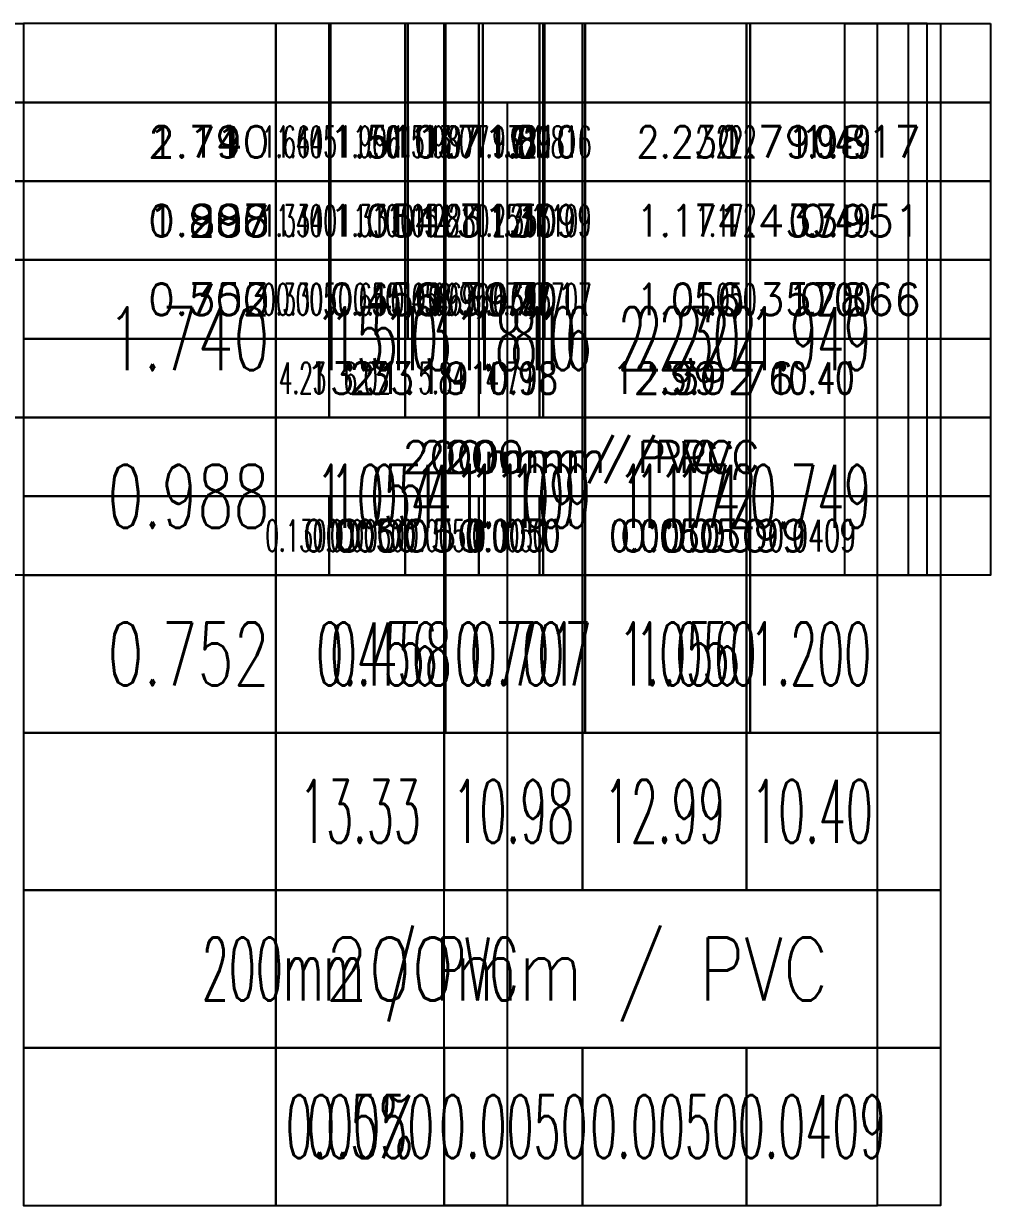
# Model space of a CAD drawing. Extents: x -160 to 364724, y -100 to 7353297.
# Drawn here: x -15 to 61.6, y -100 to -6.2 of the extents above; entities that cross this region are included whole.
import ezdxf
from ezdxf.enums import TextEntityAlignment as Align

# ---------------------------------------------------------------- set-up
doc = ezdxf.new("R2010")
doc.units = 0
doc.header["$LTSCALE"] = 5
doc.layers.add('PS_PERFIL_COTA_LIN', color=7, linetype='Continuous')
doc.layers.add('PS_PERFIL_COTA_TXT', color=5, linetype='Continuous')
doc.styles.add('ROMANS', font='ROMANS.shx', dxfattribs={"height": 2})

msp = doc.modelspace()

# ---------------------------------------------------------------- linework, layer by layer
at = {"layer": 'PS_PERFIL_COTA_LIN', "linetype": 'Continuous'}
for points in [[(-15, -6.25), (-15, -12.5), (-87.5, -12.5), (-87.5, -6.25)], [(-15, -6.25), (-15, -12.5), (-87.5, -12.5), (-87.5, -6.25)], [(-15, -6.25), (-15, -12.5), (-87.5, -12.5), (-87.5, -6.25)], [(-15, -6.25), (-15, -12.5), (-87.5, -12.5), (-87.5, -6.25)], [(-15, -6.25), (-15, -12.5), (-87.5, -12.5), (-87.5, -6.25)], [(-15, -6.25), (-15, -12.5), (-87.5, -12.5), (-87.5, -6.25)], [(-15, -6.25), (-15, -12.5), (-87.5, -12.5), (-87.5, -6.25)], [(-15, -6.25), (-15, -12.5), (5, -12.5), (5, -6.25)], [(-15, -6.25), (-15, -12.5), (5, -12.5), (5, -6.25)], [(-15, -6.25), (-15, -12.5), (5, -12.5), (5, -6.25)], [(-15, -6.25), (-15, -12.5), (5, -12.5), (5, -6.25)], [(-15, -6.25), (-15, -12.5), (5, -12.5), (5, -6.25)], [(-15, -6.25), (-15, -12.5), (5, -12.5), (5, -6.25)], [(-15, -6.25), (-15, -12.5), (5, -12.5), (5, -6.25)], [(5, -6.25), (5, -12.5), (18.334, -12.5), (18.334, -6.25)], [(5, -6.25), (5, -12.5), (9.231, -12.5), (9.231, -6.25)], [(5, -6.25), (5, -12.5), (18.334, -12.5), (18.334, -6.25)], [(5, -6.25), (5, -12.5), (18.334, -12.5), (18.334, -6.25)], [(5, -6.25), (5, -12.5), (18.334, -12.5), (18.334, -6.25)], [(5, -6.25), (5, -12.5), (18.334, -12.5), (18.334, -6.25)], [(5, -6.25), (5, -12.5), (26.193, -12.5), (26.193, -6.25)], [(9.231, -6.25), (9.231, -12.5), (9.331, -12.5), (9.331, -6.25)], [(9.331, -6.25), (9.331, -12.5), (15.256, -12.5), (15.256, -6.25)], [(15.256, -6.25), (15.256, -12.5), (15.456, -12.5), (15.456, -6.25)], [(15.456, -6.25), (15.456, -12.5), (21.1, -12.5), (21.1, -6.25)], [(18.334, -6.25), (18.334, -12.5), (18.434, -12.5), (18.434, -6.25)], [(18.334, -6.25), (18.334, -12.5), (18.434, -12.5), (18.434, -6.25)], [(18.334, -6.25), (18.334, -12.5), (18.434, -12.5), (18.434, -6.25)], [(18.334, -6.25), (18.334, -12.5), (18.434, -12.5), (18.434, -6.25)], [(18.334, -6.25), (18.334, -12.5), (18.434, -12.5), (18.434, -6.25)], [(18.434, -6.25), (18.434, -12.5), (29.315, -12.5), (29.315, -6.25)], [(18.434, -6.25), (18.434, -12.5), (29.315, -12.5), (29.315, -6.25)], [(18.434, -6.25), (18.434, -12.5), (29.315, -12.5), (29.315, -6.25)], [(18.434, -6.25), (18.434, -12.5), (29.315, -12.5), (29.315, -6.25)], [(18.434, -6.25), (18.434, -12.5), (29.315, -12.5), (29.315, -6.25)], [(21.1, -6.25), (21.1, -12.5), (21.4, -12.5), (21.4, -6.25)], [(21.4, -6.25), (21.4, -12.5), (25.888, -12.5), (25.888, -6.25)], [(25.888, -6.25), (25.888, -12.5), (26.288, -12.5), (26.288, -6.25)], [(26.193, -6.25), (26.193, -12.5), (26.293, -12.5), (26.293, -6.25)], [(26.288, -6.25), (26.288, -12.5), (56.645, -12.5), (56.645, -6.25)], [(26.293, -6.25), (26.293, -12.5), (50.118, -12.5), (50.118, -6.25)], [(29.315, -6.25), (29.315, -12.5), (29.515, -12.5), (29.515, -6.25)], [(29.315, -6.25), (29.315, -12.5), (29.515, -12.5), (29.515, -6.25)], [(29.315, -6.25), (29.315, -12.5), (29.515, -12.5), (29.515, -6.25)], [(29.315, -6.25), (29.315, -12.5), (29.515, -12.5), (29.515, -6.25)], [(29.315, -6.25), (29.315, -12.5), (29.515, -12.5), (29.515, -6.25)], [(29.515, -6.25), (29.515, -12.5), (42.308, -12.5), (42.308, -6.25)], [(29.515, -6.25), (29.515, -12.5), (42.308, -12.5), (42.308, -6.25)], [(29.515, -6.25), (29.515, -12.5), (42.308, -12.5), (42.308, -6.25)], [(29.515, -6.25), (29.515, -12.5), (42.308, -12.5), (42.308, -6.25)], [(29.515, -6.25), (29.515, -12.5), (42.308, -12.5), (42.308, -6.25)], [(42.308, -6.25), (42.308, -12.5), (42.608, -12.5), (42.608, -6.25)], [(42.308, -6.25), (42.308, -12.5), (42.608, -12.5), (42.608, -6.25)], [(42.308, -6.25), (42.308, -12.5), (42.608, -12.5), (42.608, -6.25)], [(42.308, -6.25), (42.308, -12.5), (42.608, -12.5), (42.608, -6.25)], [(42.308, -6.25), (42.308, -12.5), (42.608, -12.5), (42.608, -6.25)], [(42.608, -6.25), (42.608, -12.5), (52.704, -12.5), (52.704, -6.25)], [(42.608, -6.25), (42.608, -12.5), (52.704, -12.5), (52.704, -6.25)], [(42.608, -6.25), (42.608, -12.5), (52.704, -12.5), (52.704, -6.25)], [(42.608, -6.25), (42.608, -12.5), (52.704, -12.5), (52.704, -6.25)], [(42.608, -6.25), (42.608, -12.5), (52.704, -12.5), (52.704, -6.25)], [(55.118, -6.25), (55.118, -12.5), (50.118, -12.5), (50.118, -6.25)], [(57.704, -6.25), (57.704, -12.5), (52.704, -12.5), (52.704, -6.25)], [(57.704, -6.25), (57.704, -12.5), (52.704, -12.5), (52.704, -6.25)], [(57.704, -6.25), (57.704, -12.5), (52.704, -12.5), (52.704, -6.25)], [(57.704, -6.25), (57.704, -12.5), (52.704, -12.5), (52.704, -6.25)], [(57.704, -6.25), (57.704, -12.5), (52.704, -12.5), (52.704, -6.25)], [(61.645, -6.25), (61.645, -12.5), (56.645, -12.5), (56.645, -6.25)], [(-15, -12.5), (-15, -25), (-160, -25), (-160, -12.5)], [(-15, -12.5), (-15, -25), (-160, -25), (-160, -12.5)], [(-15, -12.5), (-15, -18.75), (-87.5, -18.75), (-87.5, -12.5)], [(-15, -12.5), (-15, -18.75), (-87.5, -18.75), (-87.5, -12.5)], [(-15, -12.5), (-15, -18.75), (-87.5, -18.75), (-87.5, -12.5)], [(-15, -12.5), (-15, -18.75), (-87.5, -18.75), (-87.5, -12.5)], [(-15, -12.5), (-15, -18.75), (-87.5, -18.75), (-87.5, -12.5)], [(-15, -12.5), (-15, -18.75), (-87.5, -18.75), (-87.5, -12.5)], [(-15, -12.5), (-15, -18.75), (-87.5, -18.75), (-87.5, -12.5)], [(-15, -12.5), (-15, -25), (5, -25), (5, -12.5)], [(-15, -12.5), (-15, -18.75), (5, -18.75), (5, -12.5)], [(-15, -12.5), (-15, -18.75), (5, -18.75), (5, -12.5)], [(-15, -12.5), (-15, -25), (5, -25), (5, -12.5)], [(-15, -12.5), (-15, -18.75), (5, -18.75), (5, -12.5)], [(-15, -12.5), (-15, -18.75), (5, -18.75), (5, -12.5)], [(-15, -12.5), (-15, -18.75), (5, -18.75), (5, -12.5)], [(-15, -12.5), (-15, -18.75), (5, -18.75), (5, -12.5)], [(-15, -12.5), (-15, -18.75), (5, -18.75), (5, -12.5)], [(5, -12.5), (5, -25), (18.334, -25), (18.334, -12.5)], [(5, -12.5), (5, -18.75), (18.334, -18.75), (18.334, -12.5)], [(5, -12.5), (5, -18.75), (9.231, -18.75), (9.231, -12.5)], [(5, -12.5), (5, -25), (18.334, -25), (18.334, -12.5)], [(5, -12.5), (5, -18.75), (18.334, -18.75), (18.334, -12.5)], [(5, -12.5), (5, -18.75), (18.334, -18.75), (18.334, -12.5)], [(5, -12.5), (5, -18.75), (18.334, -18.75), (18.334, -12.5)], [(5, -12.5), (5, -18.75), (18.334, -18.75), (18.334, -12.5)], [(5, -12.5), (5, -18.75), (26.193, -18.75), (26.193, -12.5)], [(9.231, -12.5), (9.231, -18.75), (9.331, -18.75), (9.331, -12.5)], [(9.331, -12.5), (9.331, -18.75), (15.256, -18.75), (15.256, -12.5)], [(15.256, -12.5), (15.256, -18.75), (15.456, -18.75), (15.456, -12.5)], [(15.456, -12.5), (15.456, -18.75), (21.1, -18.75), (21.1, -12.5)], [(23.334, -12.5), (23.334, -25), (18.334, -25), (18.334, -12.5)], [(18.334, -12.5), (18.334, -18.75), (18.434, -18.75), (18.434, -12.5)], [(18.334, -12.5), (18.334, -25), (18.434, -25), (18.434, -12.5)], [(18.334, -12.5), (18.334, -18.75), (18.434, -18.75), (18.434, -12.5)], [(18.334, -12.5), (18.334, -18.75), (18.434, -18.75), (18.434, -12.5)], [(18.334, -12.5), (18.334, -18.75), (18.434, -18.75), (18.434, -12.5)], [(18.334, -12.5), (18.334, -18.75), (18.434, -18.75), (18.434, -12.5)], [(18.434, -12.5), (18.434, -18.75), (29.315, -18.75), (29.315, -12.5)], [(18.434, -12.5), (18.434, -25), (29.315, -25), (29.315, -12.5)], [(18.434, -12.5), (18.434, -18.75), (29.315, -18.75), (29.315, -12.5)], [(18.434, -12.5), (18.434, -18.75), (29.315, -18.75), (29.315, -12.5)], [(18.434, -12.5), (18.434, -18.75), (29.315, -18.75), (29.315, -12.5)], [(18.434, -12.5), (18.434, -18.75), (29.315, -18.75), (29.315, -12.5)], [(21.1, -12.5), (21.1, -18.75), (21.4, -18.75), (21.4, -12.5)], [(21.4, -12.5), (21.4, -18.75), (25.888, -18.75), (25.888, -12.5)], [(25.888, -12.5), (25.888, -18.75), (26.288, -18.75), (26.288, -12.5)], [(26.193, -12.5), (26.193, -18.75), (26.293, -18.75), (26.293, -12.5)], [(26.288, -12.5), (26.288, -18.75), (56.645, -18.75), (56.645, -12.5)], [(26.293, -12.5), (26.293, -18.75), (50.118, -18.75), (50.118, -12.5)], [(29.315, -12.5), (29.315, -18.75), (29.515, -18.75), (29.515, -12.5)], [(29.315, -12.5), (29.315, -25), (29.515, -25), (29.515, -12.5)], [(29.315, -12.5), (29.315, -18.75), (29.515, -18.75), (29.515, -12.5)], [(29.315, -12.5), (29.315, -18.75), (29.515, -18.75), (29.515, -12.5)], [(29.315, -12.5), (29.315, -18.75), (29.515, -18.75), (29.515, -12.5)], [(29.315, -12.5), (29.315, -18.75), (29.515, -18.75), (29.515, -12.5)], [(29.515, -12.5), (29.515, -18.75), (42.308, -18.75), (42.308, -12.5)], [(29.515, -12.5), (29.515, -25), (42.308, -25), (42.308, -12.5)], [(29.515, -12.5), (29.515, -18.75), (42.308, -18.75), (42.308, -12.5)], [(29.515, -12.5), (29.515, -18.75), (42.308, -18.75), (42.308, -12.5)], [(29.515, -12.5), (29.515, -18.75), (42.308, -18.75), (42.308, -12.5)], [(29.515, -12.5), (29.515, -18.75), (42.308, -18.75), (42.308, -12.5)], [(42.308, -12.5), (42.308, -18.75), (42.608, -18.75), (42.608, -12.5)], [(42.308, -12.5), (42.308, -25), (42.608, -25), (42.608, -12.5)], [(42.308, -12.5), (42.308, -18.75), (42.608, -18.75), (42.608, -12.5)], [(42.308, -12.5), (42.308, -18.75), (42.608, -18.75), (42.608, -12.5)], [(42.308, -12.5), (42.308, -18.75), (42.608, -18.75), (42.608, -12.5)], [(42.308, -12.5), (42.308, -18.75), (42.608, -18.75), (42.608, -12.5)], [(42.608, -12.5), (42.608, -18.75), (52.704, -18.75), (52.704, -12.5)], [(42.608, -12.5), (42.608, -25), (52.704, -25), (52.704, -12.5)], [(42.608, -12.5), (42.608, -18.75), (52.704, -18.75), (52.704, -12.5)], [(42.608, -12.5), (42.608, -18.75), (52.704, -18.75), (52.704, -12.5)], [(42.608, -12.5), (42.608, -18.75), (52.704, -18.75), (52.704, -12.5)], [(42.608, -12.5), (42.608, -18.75), (52.704, -18.75), (52.704, -12.5)], [(55.118, -12.5), (55.118, -18.75), (50.118, -18.75), (50.118, -12.5)], [(57.704, -12.5), (57.704, -18.75), (52.704, -18.75), (52.704, -12.5)], [(57.704, -12.5), (57.704, -25), (52.704, -25), (52.704, -12.5)], [(57.704, -12.5), (57.704, -18.75), (52.704, -18.75), (52.704, -12.5)], [(57.704, -12.5), (57.704, -18.75), (52.704, -18.75), (52.704, -12.5)], [(57.704, -12.5), (57.704, -18.75), (52.704, -18.75), (52.704, -12.5)], [(57.704, -12.5), (57.704, -18.75), (52.704, -18.75), (52.704, -12.5)], [(61.645, -12.5), (61.645, -18.75), (56.645, -18.75), (56.645, -12.5)], [(-15, -18.75), (-15, -25), (-87.5, -25), (-87.5, -18.75)], [(-15, -18.75), (-15, -25), (-87.5, -25), (-87.5, -18.75)], [(-15, -18.75), (-15, -25), (-87.5, -25), (-87.5, -18.75)], [(-15, -18.75), (-15, -25), (-87.5, -25), (-87.5, -18.75)], [(-15, -18.75), (-15, -25), (-87.5, -25), (-87.5, -18.75)], [(-15, -18.75), (-15, -25), (-87.5, -25), (-87.5, -18.75)], [(-15, -18.75), (-15, -25), (-87.5, -25), (-87.5, -18.75)], [(-15, -18.75), (-15, -25), (5, -25), (5, -18.75)], [(-15, -18.75), (-15, -25), (5, -25), (5, -18.75)], [(-15, -18.75), (-15, -25), (5, -25), (5, -18.75)], [(-15, -18.75), (-15, -25), (5, -25), (5, -18.75)], [(-15, -18.75), (-15, -25), (5, -25), (5, -18.75)], [(-15, -18.75), (-15, -25), (5, -25), (5, -18.75)], [(-15, -18.75), (-15, -25), (5, -25), (5, -18.75)], [(5, -18.75), (5, -25), (18.334, -25), (18.334, -18.75)], [(5, -18.75), (5, -25), (9.231, -25), (9.231, -18.75)], [(5, -18.75), (5, -25), (18.334, -25), (18.334, -18.75)], [(5, -18.75), (5, -25), (18.334, -25), (18.334, -18.75)], [(5, -18.75), (5, -25), (18.334, -25), (18.334, -18.75)], [(5, -18.75), (5, -25), (18.334, -25), (18.334, -18.75)], [(5, -18.75), (5, -25), (26.193, -25), (26.193, -18.75)], [(9.231, -18.75), (9.231, -25), (9.331, -25), (9.331, -18.75)], [(9.331, -18.75), (9.331, -25), (15.256, -25), (15.256, -18.75)], [(15.256, -18.75), (15.256, -25), (15.456, -25), (15.456, -18.75)], [(15.456, -18.75), (15.456, -25), (21.1, -25), (21.1, -18.75)], [(18.334, -18.75), (18.334, -25), (18.434, -25), (18.434, -18.75)], [(18.334, -18.75), (18.334, -25), (18.434, -25), (18.434, -18.75)], [(18.334, -18.75), (18.334, -25), (18.434, -25), (18.434, -18.75)], [(18.334, -18.75), (18.334, -25), (18.434, -25), (18.434, -18.75)], [(18.334, -18.75), (18.334, -25), (18.434, -25), (18.434, -18.75)], [(18.434, -18.75), (18.434, -25), (29.315, -25), (29.315, -18.75)], [(18.434, -18.75), (18.434, -25), (29.315, -25), (29.315, -18.75)], [(18.434, -18.75), (18.434, -25), (29.315, -25), (29.315, -18.75)], [(18.434, -18.75), (18.434, -25), (29.315, -25), (29.315, -18.75)], [(18.434, -18.75), (18.434, -25), (29.315, -25), (29.315, -18.75)], [(21.1, -18.75), (21.1, -25), (21.4, -25), (21.4, -18.75)], [(21.4, -18.75), (21.4, -25), (25.888, -25), (25.888, -18.75)], [(25.888, -18.75), (25.888, -25), (26.288, -25), (26.288, -18.75)], [(26.193, -18.75), (26.193, -25), (26.293, -25), (26.293, -18.75)], [(26.288, -18.75), (26.288, -25), (56.645, -25), (56.645, -18.75)], [(26.293, -18.75), (26.293, -25), (50.118, -25), (50.118, -18.75)], [(29.315, -18.75), (29.315, -25), (29.515, -25), (29.515, -18.75)], [(29.315, -18.75), (29.315, -25), (29.515, -25), (29.515, -18.75)], [(29.315, -18.75), (29.315, -25), (29.515, -25), (29.515, -18.75)], [(29.315, -18.75), (29.315, -25), (29.515, -25), (29.515, -18.75)], [(29.315, -18.75), (29.315, -25), (29.515, -25), (29.515, -18.75)], [(29.515, -18.75), (29.515, -25), (42.308, -25), (42.308, -18.75)], [(29.515, -18.75), (29.515, -25), (42.308, -25), (42.308, -18.75)], [(29.515, -18.75), (29.515, -25), (42.308, -25), (42.308, -18.75)], [(29.515, -18.75), (29.515, -25), (42.308, -25), (42.308, -18.75)], [(29.515, -18.75), (29.515, -25), (42.308, -25), (42.308, -18.75)], [(42.308, -18.75), (42.308, -25), (42.608, -25), (42.608, -18.75)], [(42.308, -18.75), (42.308, -25), (42.608, -25), (42.608, -18.75)], [(42.308, -18.75), (42.308, -25), (42.608, -25), (42.608, -18.75)], [(42.308, -18.75), (42.308, -25), (42.608, -25), (42.608, -18.75)], [(42.308, -18.75), (42.308, -25), (42.608, -25), (42.608, -18.75)], [(42.608, -18.75), (42.608, -25), (52.704, -25), (52.704, -18.75)], [(42.608, -18.75), (42.608, -25), (52.704, -25), (52.704, -18.75)], [(42.608, -18.75), (42.608, -25), (52.704, -25), (52.704, -18.75)], [(42.608, -18.75), (42.608, -25), (52.704, -25), (52.704, -18.75)], [(42.608, -18.75), (42.608, -25), (52.704, -25), (52.704, -18.75)], [(55.118, -18.75), (55.118, -25), (50.118, -25), (50.118, -18.75)], [(57.704, -18.75), (57.704, -25), (52.704, -25), (52.704, -18.75)], [(57.704, -18.75), (57.704, -25), (52.704, -25), (52.704, -18.75)], [(57.704, -18.75), (57.704, -25), (52.704, -25), (52.704, -18.75)], [(57.704, -18.75), (57.704, -25), (52.704, -25), (52.704, -18.75)], [(57.704, -18.75), (57.704, -25), (52.704, -25), (52.704, -18.75)], [(61.645, -18.75), (61.645, -25), (56.645, -25), (56.645, -18.75)], [(-15, -25), (-15, -37.5), (-160, -37.5), (-160, -25)], [(-15, -25), (-15, -37.5), (-160, -37.5), (-160, -25)], [(-15, -25), (-15, -37.5), (5, -37.5), (5, -25)], [(-15, -25), (-15, -31.25), (5, -31.25), (5, -25)], [(-15, -25), (-15, -31.25), (5, -31.25), (5, -25)], [(-15, -25), (-15, -37.5), (5, -37.5), (5, -25)], [(-15, -25), (-15, -31.25), (5, -31.25), (5, -25)], [(-15, -25), (-15, -31.25), (5, -31.25), (5, -25)], [(-15, -25), (-15, -31.25), (5, -31.25), (5, -25)], [(-15, -25), (-15, -31.25), (5, -31.25), (5, -25)], [(-15, -25), (-15, -31.25), (5, -31.25), (5, -25)], [(5, -25), (5, -37.5), (18.334, -37.5), (18.334, -25)], [(5, -25), (5, -31.25), (18.334, -31.25), (18.334, -25)], [(5, -25), (5, -31.25), (9.231, -31.25), (9.231, -25)], [(5, -25), (5, -37.5), (18.334, -37.5), (18.334, -25)], [(5, -25), (5, -31.25), (18.334, -31.25), (18.334, -25)], [(5, -25), (5, -31.25), (18.334, -31.25), (18.334, -25)], [(5, -25), (5, -31.25), (18.334, -31.25), (18.334, -25)], [(5, -25), (5, -31.25), (18.334, -31.25), (18.334, -25)], [(5, -25), (5, -31.25), (26.193, -31.25), (26.193, -25)], [(9.231, -25), (9.231, -31.25), (9.331, -31.25), (9.331, -25)], [(9.331, -25), (9.331, -31.25), (15.256, -31.25), (15.256, -25)], [(15.256, -25), (15.256, -31.25), (15.456, -31.25), (15.456, -25)], [(15.456, -25), (15.456, -31.25), (21.1, -31.25), (21.1, -25)], [(23.334, -25), (23.334, -37.5), (18.334, -37.5), (18.334, -25)], [(18.334, -25), (18.334, -31.25), (18.434, -31.25), (18.434, -25)], [(18.334, -25), (18.334, -37.5), (18.434, -37.5), (18.434, -25)], [(18.334, -25), (18.334, -31.25), (18.434, -31.25), (18.434, -25)], [(18.334, -25), (18.334, -31.25), (18.434, -31.25), (18.434, -25)], [(18.334, -25), (18.334, -31.25), (18.434, -31.25), (18.434, -25)], [(18.334, -25), (18.334, -31.25), (18.434, -31.25), (18.434, -25)], [(18.434, -25), (18.434, -31.25), (29.315, -31.25), (29.315, -25)], [(18.434, -25), (18.434, -37.5), (29.315, -37.5), (29.315, -25)], [(18.434, -25), (18.434, -31.25), (29.315, -31.25), (29.315, -25)], [(18.434, -25), (18.434, -31.25), (29.315, -31.25), (29.315, -25)], [(18.434, -25), (18.434, -31.25), (29.315, -31.25), (29.315, -25)], [(18.434, -25), (18.434, -31.25), (29.315, -31.25), (29.315, -25)], [(21.1, -25), (21.1, -31.25), (21.4, -31.25), (21.4, -25)], [(21.4, -25), (21.4, -31.25), (25.888, -31.25), (25.888, -25)], [(25.888, -25), (25.888, -31.25), (26.288, -31.25), (26.288, -25)], [(26.193, -25), (26.193, -31.25), (26.293, -31.25), (26.293, -25)], [(26.288, -25), (26.288, -31.25), (56.645, -31.25), (56.645, -25)], [(26.293, -25), (26.293, -31.25), (50.118, -31.25), (50.118, -25)], [(29.315, -25), (29.315, -31.25), (29.515, -31.25), (29.515, -25)], [(29.315, -25), (29.315, -37.5), (29.515, -37.5), (29.515, -25)], [(29.315, -25), (29.315, -31.25), (29.515, -31.25), (29.515, -25)], [(29.315, -25), (29.315, -31.25), (29.515, -31.25), (29.515, -25)], [(29.315, -25), (29.315, -31.25), (29.515, -31.25), (29.515, -25)], [(29.315, -25), (29.315, -31.25), (29.515, -31.25), (29.515, -25)], [(29.515, -25), (29.515, -31.25), (42.308, -31.25), (42.308, -25)], [(29.515, -25), (29.515, -37.5), (42.308, -37.5), (42.308, -25)], [(29.515, -25), (29.515, -31.25), (42.308, -31.25), (42.308, -25)], [(29.515, -25), (29.515, -31.25), (42.308, -31.25), (42.308, -25)], [(29.515, -25), (29.515, -31.25), (42.308, -31.25), (42.308, -25)], [(29.515, -25), (29.515, -31.25), (42.308, -31.25), (42.308, -25)], [(42.308, -25), (42.308, -31.25), (42.608, -31.25), (42.608, -25)], [(42.308, -25), (42.308, -37.5), (42.608, -37.5), (42.608, -25)], [(42.308, -25), (42.308, -31.25), (42.608, -31.25), (42.608, -25)], [(42.308, -25), (42.308, -31.25), (42.608, -31.25), (42.608, -25)], [(42.308, -25), (42.308, -31.25), (42.608, -31.25), (42.608, -25)], [(42.308, -25), (42.308, -31.25), (42.608, -31.25), (42.608, -25)], [(42.608, -25), (42.608, -31.25), (52.704, -31.25), (52.704, -25)], [(42.608, -25), (42.608, -37.5), (52.704, -37.5), (52.704, -25)], [(42.608, -25), (42.608, -31.25), (52.704, -31.25), (52.704, -25)], [(42.608, -25), (42.608, -31.25), (52.704, -31.25), (52.704, -25)], [(42.608, -25), (42.608, -31.25), (52.704, -31.25), (52.704, -25)], [(42.608, -25), (42.608, -31.25), (52.704, -31.25), (52.704, -25)], [(55.118, -25), (55.118, -31.25), (50.118, -31.25), (50.118, -25)], [(57.704, -25), (57.704, -31.25), (52.704, -31.25), (52.704, -25)], [(57.704, -25), (57.704, -37.5), (52.704, -37.5), (52.704, -25)], [(57.704, -25), (57.704, -31.25), (52.704, -31.25), (52.704, -25)], [(57.704, -25), (57.704, -31.25), (52.704, -31.25), (52.704, -25)], [(57.704, -25), (57.704, -31.25), (52.704, -31.25), (52.704, -25)], [(57.704, -25), (57.704, -31.25), (52.704, -31.25), (52.704, -25)], [(61.645, -25), (61.645, -31.25), (56.645, -31.25), (56.645, -25)], [(-15, -31.25), (-15, -37.5), (5, -37.5), (5, -31.25)], [(-15, -31.25), (-15, -37.5), (5, -37.5), (5, -31.25)], [(-15, -31.25), (-15, -37.5), (5, -37.5), (5, -31.25)], [(-15, -31.25), (-15, -37.5), (5, -37.5), (5, -31.25)], [(-15, -31.25), (-15, -37.5), (5, -37.5), (5, -31.25)], [(-15, -31.25), (-15, -37.5), (5, -37.5), (5, -31.25)], [(-15, -31.25), (-15, -37.5), (5, -37.5), (5, -31.25)], [(5, -31.25), (5, -37.5), (18.334, -37.5), (18.334, -31.25)], [(5, -31.25), (5, -37.5), (9.231, -37.5), (9.231, -31.25)], [(5, -31.25), (5, -37.5), (18.334, -37.5), (18.334, -31.25)], [(5, -31.25), (5, -37.5), (18.334, -37.5), (18.334, -31.25)], [(5, -31.25), (5, -37.5), (18.334, -37.5), (18.334, -31.25)], [(5, -31.25), (5, -37.5), (18.334, -37.5), (18.334, -31.25)], [(5, -31.25), (5, -37.5), (26.193, -37.5), (26.193, -31.25)], [(9.231, -31.25), (9.231, -37.5), (15.256, -37.5), (15.256, -31.25)], [(15.256, -31.25), (15.256, -37.5), (21.1, -37.5), (21.1, -31.25)], [(18.334, -31.25), (18.334, -37.5), (29.315, -37.5), (29.315, -31.25)], [(18.334, -31.25), (18.334, -37.5), (29.315, -37.5), (29.315, -31.25)], [(18.334, -31.25), (18.334, -37.5), (29.315, -37.5), (29.315, -31.25)], [(18.334, -31.25), (18.334, -37.5), (29.315, -37.5), (29.315, -31.25)], [(18.334, -31.25), (18.334, -37.5), (29.315, -37.5), (29.315, -31.25)], [(21.1, -31.25), (21.1, -37.5), (25.888, -37.5), (25.888, -31.25)], [(25.888, -31.25), (25.888, -37.5), (56.645, -37.5), (56.645, -31.25)], [(26.193, -31.25), (26.193, -37.5), (50.118, -37.5), (50.118, -31.25)], [(29.315, -31.25), (29.315, -37.5), (42.308, -37.5), (42.308, -31.25)], [(29.315, -31.25), (29.315, -37.5), (42.308, -37.5), (42.308, -31.25)], [(29.315, -31.25), (29.315, -37.5), (42.308, -37.5), (42.308, -31.25)], [(29.315, -31.25), (29.315, -37.5), (42.308, -37.5), (42.308, -31.25)], [(29.315, -31.25), (29.315, -37.5), (42.308, -37.5), (42.308, -31.25)], [(42.308, -31.25), (42.308, -37.5), (52.704, -37.5), (52.704, -31.25)], [(42.308, -31.25), (42.308, -37.5), (52.704, -37.5), (52.704, -31.25)], [(42.308, -31.25), (42.308, -37.5), (52.704, -37.5), (52.704, -31.25)], [(42.308, -31.25), (42.308, -37.5), (52.704, -37.5), (52.704, -31.25)], [(42.308, -31.25), (42.308, -37.5), (52.704, -37.5), (52.704, -31.25)], [(55.118, -31.25), (55.118, -37.5), (50.118, -37.5), (50.118, -31.25)], [(57.704, -31.25), (57.704, -37.5), (52.704, -37.5), (52.704, -31.25)], [(57.704, -31.25), (57.704, -37.5), (52.704, -37.5), (52.704, -31.25)], [(57.704, -31.25), (57.704, -37.5), (52.704, -37.5), (52.704, -31.25)], [(57.704, -31.25), (57.704, -37.5), (52.704, -37.5), (52.704, -31.25)], [(57.704, -31.25), (57.704, -37.5), (52.704, -37.5), (52.704, -31.25)], [(61.645, -31.25), (61.645, -37.5), (56.645, -37.5), (56.645, -31.25)], [(-15, -37.5), (-15, -50), (-160, -50), (-160, -37.5)], [(-15, -37.5), (-15, -50), (-160, -50), (-160, -37.5)], [(-15, -37.5), (-15, -50), (5, -50), (5, -37.5)], [(-15, -37.5), (-15, -43.75), (5, -43.75), (5, -37.5)], [(-15, -37.5), (-15, -43.75), (5, -43.75), (5, -37.5)], [(-15, -37.5), (-15, -50), (5, -50), (5, -37.5)], [(-15, -37.5), (-15, -43.75), (5, -43.75), (5, -37.5)], [(-15, -37.5), (-15, -43.75), (5, -43.75), (5, -37.5)], [(-15, -37.5), (-15, -43.75), (5, -43.75), (5, -37.5)], [(-15, -37.5), (-15, -43.75), (5, -43.75), (5, -37.5)], [(-15, -37.5), (-15, -43.75), (5, -43.75), (5, -37.5)], [(5, -37.5), (5, -50), (18.334, -50), (18.334, -37.5)], [(5, -37.5), (5, -43.75), (52.704, -43.75), (52.704, -37.5)], [(5, -37.5), (5, -43.75), (56.645, -43.75), (56.645, -37.5)], [(5, -37.5), (5, -50), (18.334, -50), (18.334, -37.5)], [(5, -37.5), (5, -43.75), (52.704, -43.75), (52.704, -37.5)], [(5, -37.5), (5, -43.75), (52.704, -43.75), (52.704, -37.5)], [(5, -37.5), (5, -43.75), (52.704, -43.75), (52.704, -37.5)], [(5, -37.5), (5, -43.75), (52.704, -43.75), (52.704, -37.5)], [(5, -37.5), (5, -43.75), (50.118, -43.75), (50.118, -37.5)], [(23.334, -37.5), (23.334, -50), (18.334, -50), (18.334, -37.5)], [(18.334, -37.5), (18.334, -50), (18.434, -50), (18.434, -37.5)], [(18.434, -37.5), (18.434, -50), (29.315, -50), (29.315, -37.5)], [(29.315, -37.5), (29.315, -50), (29.515, -50), (29.515, -37.5)], [(29.515, -37.5), (29.515, -50), (42.308, -50), (42.308, -37.5)], [(42.308, -37.5), (42.308, -50), (42.608, -50), (42.608, -37.5)], [(42.608, -37.5), (42.608, -50), (52.704, -50), (52.704, -37.5)], [(55.118, -37.5), (55.118, -43.75), (50.118, -43.75), (50.118, -37.5)], [(57.704, -37.5), (57.704, -43.75), (52.704, -43.75), (52.704, -37.5)], [(57.704, -37.5), (57.704, -50), (52.704, -50), (52.704, -37.5)], [(57.704, -37.5), (57.704, -43.75), (52.704, -43.75), (52.704, -37.5)], [(57.704, -37.5), (57.704, -43.75), (52.704, -43.75), (52.704, -37.5)], [(57.704, -37.5), (57.704, -43.75), (52.704, -43.75), (52.704, -37.5)], [(57.704, -37.5), (57.704, -43.75), (52.704, -43.75), (52.704, -37.5)], [(61.645, -37.5), (61.645, -43.75), (56.645, -43.75), (56.645, -37.5)], [(-15, -43.75), (-15, -50), (5, -50), (5, -43.75)], [(-15, -43.75), (-15, -50), (5, -50), (5, -43.75)], [(-15, -43.75), (-15, -50), (5, -50), (5, -43.75)], [(-15, -43.75), (-15, -50), (5, -50), (5, -43.75)], [(-15, -43.75), (-15, -50), (5, -50), (5, -43.75)], [(-15, -43.75), (-15, -50), (5, -50), (5, -43.75)], [(-15, -43.75), (-15, -50), (5, -50), (5, -43.75)], [(5, -43.75), (5, -50), (18.334, -50), (18.334, -43.75)], [(5, -43.75), (5, -50), (9.231, -50), (9.231, -43.75)], [(5, -43.75), (5, -50), (18.334, -50), (18.334, -43.75)], [(5, -43.75), (5, -50), (18.334, -50), (18.334, -43.75)], [(5, -43.75), (5, -50), (18.334, -50), (18.334, -43.75)], [(5, -43.75), (5, -50), (18.334, -50), (18.334, -43.75)], [(5, -43.75), (5, -50), (26.193, -50), (26.193, -43.75)], [(9.231, -43.75), (9.231, -50), (15.256, -50), (15.256, -43.75)], [(15.256, -43.75), (15.256, -50), (21.1, -50), (21.1, -43.75)], [(18.334, -43.75), (18.334, -50), (29.315, -50), (29.315, -43.75)], [(18.334, -43.75), (18.334, -50), (29.315, -50), (29.315, -43.75)], [(18.334, -43.75), (18.334, -50), (29.315, -50), (29.315, -43.75)], [(18.334, -43.75), (18.334, -50), (29.315, -50), (29.315, -43.75)], [(18.334, -43.75), (18.334, -50), (29.315, -50), (29.315, -43.75)], [(21.1, -43.75), (21.1, -50), (25.888, -50), (25.888, -43.75)], [(25.888, -43.75), (25.888, -50), (56.645, -50), (56.645, -43.75)], [(26.193, -43.75), (26.193, -50), (50.118, -50), (50.118, -43.75)], [(29.315, -43.75), (29.315, -50), (42.308, -50), (42.308, -43.75)], [(29.315, -43.75), (29.315, -50), (42.308, -50), (42.308, -43.75)], [(29.315, -43.75), (29.315, -50), (42.308, -50), (42.308, -43.75)], [(29.315, -43.75), (29.315, -50), (42.308, -50), (42.308, -43.75)], [(29.315, -43.75), (29.315, -50), (42.308, -50), (42.308, -43.75)], [(42.308, -43.75), (42.308, -50), (52.704, -50), (52.704, -43.75)], [(42.308, -43.75), (42.308, -50), (52.704, -50), (52.704, -43.75)], [(42.308, -43.75), (42.308, -50), (52.704, -50), (52.704, -43.75)], [(42.308, -43.75), (42.308, -50), (52.704, -50), (52.704, -43.75)], [(42.308, -43.75), (42.308, -50), (52.704, -50), (52.704, -43.75)], [(55.118, -43.75), (55.118, -50), (50.118, -50), (50.118, -43.75)], [(57.704, -43.75), (57.704, -50), (52.704, -50), (52.704, -43.75)], [(57.704, -43.75), (57.704, -50), (52.704, -50), (52.704, -43.75)], [(57.704, -43.75), (57.704, -50), (52.704, -50), (52.704, -43.75)], [(57.704, -43.75), (57.704, -50), (52.704, -50), (52.704, -43.75)], [(57.704, -43.75), (57.704, -50), (52.704, -50), (52.704, -43.75)], [(61.645, -43.75), (61.645, -50), (56.645, -50), (56.645, -43.75)], [(-15, -50), (-15, -62.5), (5, -62.5), (5, -50)], [(-15, -50), (-15, -62.5), (5, -62.5), (5, -50)], [(5, -50), (5, -62.5), (18.334, -62.5), (18.334, -50)], [(5, -50), (5, -62.5), (18.334, -62.5), (18.334, -50)], [(23.334, -50), (23.334, -62.5), (18.334, -62.5), (18.334, -50)], [(18.334, -50), (18.334, -62.5), (18.434, -62.5), (18.434, -50)], [(18.434, -50), (18.434, -62.5), (29.315, -62.5), (29.315, -50)], [(29.315, -50), (29.315, -62.5), (29.515, -62.5), (29.515, -50)], [(29.515, -50), (29.515, -62.5), (42.308, -62.5), (42.308, -50)], [(42.308, -50), (42.308, -62.5), (42.608, -62.5), (42.608, -50)], [(42.608, -50), (42.608, -62.5), (52.704, -62.5), (52.704, -50)], [(57.704, -50), (57.704, -62.5), (52.704, -62.5), (52.704, -50)], [(-15, -62.5), (-15, -75), (5, -75), (5, -62.5)], [(-15, -62.5), (-15, -75), (5, -75), (5, -62.5)], [(5, -62.5), (5, -75), (18.334, -75), (18.334, -62.5)], [(5, -62.5), (5, -75), (18.334, -75), (18.334, -62.5)], [(23.334, -62.5), (23.334, -75), (18.334, -75), (18.334, -62.5)], [(18.334, -62.5), (18.334, -75), (29.315, -75), (29.315, -62.5)], [(29.315, -62.5), (29.315, -75), (42.308, -75), (42.308, -62.5)], [(42.308, -62.5), (42.308, -75), (52.704, -75), (52.704, -62.5)], [(57.704, -62.5), (57.704, -75), (52.704, -75), (52.704, -62.5)], [(-15, -75), (-15, -87.5), (5, -87.5), (5, -75)], [(-15, -75), (-15, -87.5), (5, -87.5), (5, -75)], [(5, -75), (5, -87.5), (18.334, -87.5), (18.334, -75)], [(5, -75), (5, -87.5), (52.704, -87.5), (52.704, -75)], [(23.334, -75), (23.334, -87.5), (18.334, -87.5), (18.334, -75)], [(57.704, -75), (57.704, -87.5), (52.704, -87.5), (52.704, -75)], [(-15, -87.5), (-15, -100), (5, -100), (5, -87.5)], [(-15, -87.5), (-15, -100), (5, -100), (5, -87.5)], [(5, -87.5), (5, -100), (18.334, -100), (18.334, -87.5)], [(5, -87.5), (5, -100), (18.334, -100), (18.334, -87.5)], [(23.334, -87.5), (23.334, -100), (18.334, -100), (18.334, -87.5)], [(18.334, -87.5), (18.334, -100), (29.315, -100), (29.315, -87.5)], [(29.315, -87.5), (29.315, -100), (42.308, -100), (42.308, -87.5)], [(42.308, -87.5), (42.308, -100), (52.704, -100), (52.704, -87.5)], [(57.704, -87.5), (57.704, -100), (52.704, -100), (52.704, -87.5)]]:
    msp.add_lwpolyline(points, close=True, dxfattribs=at)
for points in [[(5, -31.25), (18.334, -31.25)], [(5, -31.25), (9.231, -31.25)], [(5, -31.25), (18.334, -31.25)], [(5, -31.25), (18.334, -31.25)], [(5, -31.25), (18.334, -31.25)], [(5, -31.25), (18.334, -31.25)], [(5, -31.25), (26.193, -31.25)], [(9.331, -31.25), (15.256, -31.25)], [(15.456, -31.25), (21.1, -31.25)], [(18.434, -31.25), (29.315, -31.25)], [(18.434, -31.25), (29.315, -31.25)], [(18.434, -31.25), (29.315, -31.25)], [(18.434, -31.25), (29.315, -31.25)], [(18.434, -31.25), (29.315, -31.25)], [(21.4, -31.25), (25.888, -31.25)], [(26.288, -31.25), (56.645, -31.25)], [(26.293, -31.25), (50.118, -31.25)], [(29.515, -31.25), (42.308, -31.25)], [(29.515, -31.25), (42.308, -31.25)], [(29.515, -31.25), (42.308, -31.25)], [(29.515, -31.25), (42.308, -31.25)], [(29.515, -31.25), (42.308, -31.25)], [(42.608, -31.25), (52.704, -31.25)], [(42.608, -31.25), (52.704, -31.25)], [(42.608, -31.25), (52.704, -31.25)], [(42.608, -31.25), (52.704, -31.25)], [(42.608, -31.25), (52.704, -31.25)], [(-15, -37.5), (5, -37.5)], [(-15, -37.5), (5, -37.5)], [(-15, -37.5), (5, -37.5)], [(-15, -37.5), (5, -37.5)], [(-15, -37.5), (5, -37.5)], [(-15, -37.5), (5, -37.5)], [(-15, -37.5), (5, -37.5)], [(5, -37.5), (18.334, -37.5)], [(5, -37.5), (18.334, -37.5)], [(5, -37.5), (9.231, -37.5)], [(5, -37.5), (9.231, -37.5)], [(5, -37.5), (18.334, -37.5)], [(5, -37.5), (18.334, -37.5)], [(5, -37.5), (18.334, -37.5)], [(5, -37.5), (18.334, -37.5)], [(5, -37.5), (18.334, -37.5)], [(5, -37.5), (18.334, -37.5)], [(5, -37.5), (18.334, -37.5)], [(5, -37.5), (18.334, -37.5)], [(5, -37.5), (26.193, -37.5)], [(5, -37.5), (26.193, -37.5)], [(9.231, -37.5), (9.331, -37.5)], [(9.331, -37.5), (15.256, -37.5)], [(9.331, -37.5), (15.256, -37.5)], [(15.256, -37.5), (15.456, -37.5)], [(15.456, -37.5), (21.1, -37.5)], [(15.456, -37.5), (21.1, -37.5)], [(18.334, -37.5), (18.434, -37.5)], [(18.334, -37.5), (18.434, -37.5)], [(18.334, -37.5), (18.434, -37.5)], [(18.334, -37.5), (18.434, -37.5)], [(18.334, -37.5), (18.434, -37.5)], [(18.434, -37.5), (29.315, -37.5)], [(18.434, -37.5), (29.315, -37.5)], [(18.434, -37.5), (29.315, -37.5)], [(18.434, -37.5), (29.315, -37.5)], [(18.434, -37.5), (29.315, -37.5)], [(18.434, -37.5), (29.315, -37.5)], [(18.434, -37.5), (29.315, -37.5)], [(18.434, -37.5), (29.315, -37.5)], [(18.434, -37.5), (29.315, -37.5)], [(18.434, -37.5), (29.315, -37.5)], [(21.1, -37.5), (21.4, -37.5)], [(21.4, -37.5), (25.888, -37.5)], [(21.4, -37.5), (25.888, -37.5)], [(26.288, -37.5), (56.645, -37.5)], [(26.288, -37.5), (56.645, -37.5)], [(26.293, -37.5), (50.118, -37.5)], [(26.293, -37.5), (50.118, -37.5)], [(29.315, -37.5), (29.515, -37.5)], [(29.315, -37.5), (29.515, -37.5)], [(29.315, -37.5), (29.515, -37.5)], [(29.315, -37.5), (29.515, -37.5)], [(29.315, -37.5), (29.515, -37.5)], [(29.515, -37.5), (42.308, -37.5)], [(29.515, -37.5), (42.308, -37.5)], [(29.515, -37.5), (42.308, -37.5)], [(29.515, -37.5), (42.308, -37.5)], [(29.515, -37.5), (42.308, -37.5)], [(29.515, -37.5), (42.308, -37.5)], [(29.515, -37.5), (42.308, -37.5)], [(29.515, -37.5), (42.308, -37.5)], [(29.515, -37.5), (42.308, -37.5)], [(29.515, -37.5), (42.308, -37.5)], [(42.608, -37.5), (52.704, -37.5)], [(42.608, -37.5), (52.704, -37.5)], [(42.608, -37.5), (52.704, -37.5)], [(42.608, -37.5), (52.704, -37.5)], [(42.608, -37.5), (52.704, -37.5)], [(42.608, -37.5), (52.704, -37.5)], [(42.608, -37.5), (52.704, -37.5)], [(42.608, -37.5), (52.704, -37.5)], [(42.608, -37.5), (52.704, -37.5)], [(42.608, -37.5), (52.704, -37.5)], [(-15, -43.75), (5, -43.75)], [(-15, -43.75), (5, -43.75)], [(-15, -43.75), (5, -43.75)], [(-15, -43.75), (5, -43.75)], [(-15, -43.75), (5, -43.75)], [(-15, -43.75), (5, -43.75)], [(-15, -43.75), (5, -43.75)], [(5, -43.75), (18.334, -43.75)], [(5, -43.75), (18.334, -43.75)], [(5, -43.75), (9.231, -43.75)], [(5, -43.75), (9.231, -43.75)], [(5, -43.75), (18.334, -43.75)], [(5, -43.75), (18.334, -43.75)], [(5, -43.75), (18.334, -43.75)], [(5, -43.75), (18.334, -43.75)], [(5, -43.75), (18.334, -43.75)], [(5, -43.75), (18.334, -43.75)], [(5, -43.75), (18.334, -43.75)], [(5, -43.75), (18.334, -43.75)], [(5, -43.75), (26.193, -43.75)], [(5, -43.75), (26.193, -43.75)], [(9.231, -43.75), (9.331, -43.75)], [(9.331, -43.75), (15.256, -43.75)], [(9.331, -43.75), (15.256, -43.75)], [(15.256, -43.75), (15.456, -43.75)], [(15.456, -43.75), (21.1, -43.75)], [(15.456, -43.75), (21.1, -43.75)], [(18.334, -43.75), (18.434, -43.75)], [(18.334, -43.75), (18.434, -43.75)], [(18.334, -43.75), (18.434, -43.75)], [(18.334, -43.75), (18.434, -43.75)], [(18.334, -43.75), (18.434, -43.75)], [(18.434, -43.75), (29.315, -43.75)], [(18.434, -43.75), (29.315, -43.75)], [(18.434, -43.75), (29.315, -43.75)], [(18.434, -43.75), (29.315, -43.75)], [(18.434, -43.75), (29.315, -43.75)], [(18.434, -43.75), (29.315, -43.75)], [(18.434, -43.75), (29.315, -43.75)], [(18.434, -43.75), (29.315, -43.75)], [(18.434, -43.75), (29.315, -43.75)], [(18.434, -43.75), (29.315, -43.75)], [(21.1, -43.75), (21.4, -43.75)], [(21.4, -43.75), (25.888, -43.75)], [(21.4, -43.75), (25.888, -43.75)], [(26.288, -43.75), (56.645, -43.75)], [(26.288, -43.75), (56.645, -43.75)], [(26.293, -43.75), (50.118, -43.75)], [(26.293, -43.75), (50.118, -43.75)], [(29.315, -43.75), (29.515, -43.75)], [(29.315, -43.75), (29.515, -43.75)], [(29.315, -43.75), (29.515, -43.75)], [(29.315, -43.75), (29.515, -43.75)], [(29.315, -43.75), (29.515, -43.75)], [(29.515, -43.75), (42.308, -43.75)], [(29.515, -43.75), (42.308, -43.75)], [(29.515, -43.75), (42.308, -43.75)], [(29.515, -43.75), (42.308, -43.75)], [(29.515, -43.75), (42.308, -43.75)], [(29.515, -43.75), (42.308, -43.75)], [(29.515, -43.75), (42.308, -43.75)], [(29.515, -43.75), (42.308, -43.75)], [(29.515, -43.75), (42.308, -43.75)], [(29.515, -43.75), (42.308, -43.75)], [(42.608, -43.75), (52.704, -43.75)], [(42.608, -43.75), (52.704, -43.75)], [(42.608, -43.75), (52.704, -43.75)], [(42.608, -43.75), (52.704, -43.75)], [(42.608, -43.75), (52.704, -43.75)], [(42.608, -43.75), (52.704, -43.75)], [(42.608, -43.75), (52.704, -43.75)], [(42.608, -43.75), (52.704, -43.75)], [(42.608, -43.75), (52.704, -43.75)], [(42.608, -43.75), (52.704, -43.75)], [(5, -50), (18.334, -50)], [(5, -50), (9.231, -50)], [(5, -50), (18.334, -50)], [(5, -50), (18.334, -50)], [(5, -50), (18.334, -50)], [(5, -50), (18.334, -50)], [(5, -50), (26.193, -50)], [(9.331, -50), (15.256, -50)], [(15.456, -50), (21.1, -50)], [(18.434, -50), (29.315, -50)], [(18.434, -50), (29.315, -50)], [(18.434, -50), (29.315, -50)], [(18.434, -50), (29.315, -50)], [(18.434, -50), (29.315, -50)], [(21.4, -50), (25.888, -50)], [(26.288, -50), (56.645, -50)], [(26.293, -50), (50.118, -50)], [(29.515, -50), (42.308, -50)], [(29.515, -50), (42.308, -50)], [(29.515, -50), (42.308, -50)], [(29.515, -50), (42.308, -50)], [(29.515, -50), (42.308, -50)], [(42.608, -50), (52.704, -50)], [(42.608, -50), (52.704, -50)], [(42.608, -50), (52.704, -50)], [(42.608, -50), (52.704, -50)], [(42.608, -50), (52.704, -50)], [(5, -62.5), (18.334, -62.5)], [(5, -62.5), (18.334, -62.5)], [(18.434, -62.5), (29.315, -62.5)], [(29.515, -62.5), (42.308, -62.5)], [(42.608, -62.5), (52.704, -62.5)], [(-15, -75), (5, -75)], [(5, -75), (18.334, -75)], [(5, -75), (18.334, -75)], [(5, -75), (18.334, -75)], [(5, -75), (18.334, -75)], [(18.334, -75), (18.434, -75)], [(18.434, -75), (29.315, -75)], [(18.434, -75), (29.315, -75)], [(29.315, -75), (29.515, -75)], [(29.515, -75), (42.308, -75)], [(29.515, -75), (42.308, -75)], [(42.608, -75), (52.704, -75)], [(42.608, -75), (52.704, -75)], [(-15, -87.5), (5, -87.5)], [(5, -87.5), (18.334, -87.5)], [(5, -87.5), (18.334, -87.5)], [(5, -87.5), (18.334, -87.5)], [(5, -87.5), (18.334, -87.5)], [(18.334, -87.5), (18.434, -87.5)], [(18.434, -87.5), (29.315, -87.5)], [(18.434, -87.5), (29.315, -87.5)], [(29.315, -87.5), (29.515, -87.5)], [(29.515, -87.5), (42.308, -87.5)], [(29.515, -87.5), (42.308, -87.5)], [(42.608, -87.5), (52.704, -87.5)], [(42.608, -87.5), (52.704, -87.5)], [(5, -100), (18.334, -100)], [(5, -100), (18.334, -100)], [(18.434, -100), (29.315, -100)], [(29.515, -100), (42.308, -100)], [(42.608, -100), (52.704, -100)]]:
    msp.add_lwpolyline(points, dxfattribs=at)

# ---------------------------------------------------------------- texts
at = {"layer": 'PS_PERFIL_COTA_TXT', "style": 'ROMANS'}
for s, p in [('2.190', (4.5, -15.625)), ('1.740', (4.5, -15.625)), ('1.740', (4.5, -15.625)), ('1.740', (4.5, -15.625)), ('1.740', (4.5, -15.625)), ('1.740', (4.5, -15.625)), ('1.710', (4.5, -15.625)), ('1.710', (25.693, -15.625)), ('1.790', (49.618, -15.625)), ('1.817', (56.145, -15.625)), ('0.988', (4.5, -21.875)), ('0.988', (4.5, -21.875)), ('0.988', (4.5, -21.875)), ('0.988', (4.5, -21.875)), ('0.988', (4.5, -21.875)), ('1.890', (4.5, -21.875)), ('1.207', (4.5, -21.875)), ('1.313', (25.693, -21.875)), ('1.433', (49.618, -21.875)), ('0.951', (56.145, -21.875)), ('0.752', (4.5, -28.125)), ('0.300', (4.5, -28.125)), ('0.752', (4.5, -28.125)), ('0.752', (4.5, -28.125)), ('0.752', (4.5, -28.125)), ('0.752', (4.5, -28.125)), ('0.503', (4.5, -28.125)), ('0.397', (25.693, -28.125)), ('0.357', (49.618, -28.125)), ('0.866', (56.145, -28.125))]:
    msp.add_text(s, height=2.5, dxfattribs=at).set_placement(p, align=Align.MIDDLE_RIGHT)
for s, height, width, p in [('1.640', 2.5, 0.5, (8.731, -15.625)), ('1.645', 2.5, 0.5, (9.831, -15.625)), ('1.510', 2.5, 0.888903, (17.834, -15.625)), ('1.510', 2.5, 0.888903, (17.834, -15.625)), ('1.510', 2.5, 0.888903, (17.834, -15.625)), ('1.510', 2.5, 0.888903, (17.834, -15.625)), ('1.510', 2.5, 0.888903, (17.834, -15.625)), ('1.960', 2.5, 0.5, (14.756, -15.625)), ('1.961', 2.5, 0.5, (15.956, -15.625)), ('1.513', 2.5, 0.5, (18.934, -15.625)), ('1.513', 2.5, 0.5, (18.934, -15.625)), ('1.513', 2.5, 0.5, (18.934, -15.625)), ('1.513', 2.5, 0.5, (18.934, -15.625)), ('1.513', 2.5, 0.5, (18.934, -15.625)), ('1.980', 2.5, 0.5, (20.6, -15.625)), ('1.977', 2.5, 0.5, (21.9, -15.625)), ('1.930', 2.5, 0.5, (25.388, -15.625)), ('1.810', 2.5, 0.725422, (28.815, -15.625)), ('1.810', 2.5, 0.725422, (28.815, -15.625)), ('1.810', 2.5, 0.725422, (28.815, -15.625)), ('1.810', 2.5, 0.725422, (28.815, -15.625)), ('1.810', 2.5, 0.725422, (28.815, -15.625)), ('1.929', 2.5, 0.5, (26.788, -15.625)), ('1.710', 2.5, 0.5, (26.793, -15.625)), ('1.816', 2.5, 0.5, (30.015, -15.625)), ('1.816', 2.5, 0.5, (30.015, -15.625)), ('1.816', 2.5, 0.5, (30.015, -15.625)), ('1.816', 2.5, 0.5, (30.015, -15.625)), ('1.816', 2.5, 0.5, (30.015, -15.625)), ('2.230', 2.5, 0.852882, (41.808, -15.625)), ('2.230', 2.5, 0.852882, (41.808, -15.625)), ('2.230', 2.5, 0.852882, (41.808, -15.625)), ('2.230', 2.5, 0.852882, (41.808, -15.625)), ('2.230', 2.5, 0.852882, (41.808, -15.625)), ('2.222', 2.5, 0.5, (43.108, -15.625)), ('2.222', 2.5, 0.5, (43.108, -15.625)), ('2.222', 2.5, 0.5, (43.108, -15.625)), ('2.222', 2.5, 0.5, (43.108, -15.625)), ('2.222', 2.5, 0.5, (43.108, -15.625)), ('1.949', 2.5, 0.673041, (52.204, -15.625)), ('1.949', 2.5, 0.673041, (52.204, -15.625)), ('1.949', 2.5, 0.673041, (52.204, -15.625)), ('1.949', 2.5, 0.673041, (52.204, -15.625)), ('1.949', 2.5, 0.673041, (52.204, -15.625)), ('1.340', 2.5, 0.5, (8.731, -21.875)), ('1.340', 2.5, 0.5, (9.831, -21.875)), ('1.054', 2.5, 0.888903, (17.834, -21.875)), ('1.054', 2.5, 0.888903, (17.834, -21.875)), ('1.054', 2.5, 0.888903, (17.834, -21.875)), ('1.054', 2.5, 0.888903, (17.834, -21.875)), ('1.054', 2.5, 0.888903, (17.834, -21.875)), ('1.310', 2.5, 0.5, (14.756, -21.875)), ('1.310', 2.5, 0.5, (15.956, -21.875)), ('1.054', 2.5, 0.5, (18.934, -21.875)), ('1.054', 2.5, 0.5, (18.934, -21.875)), ('1.054', 2.5, 0.5, (18.934, -21.875)), ('1.054', 2.5, 0.5, (18.934, -21.875)), ('1.054', 2.5, 0.5, (18.934, -21.875)), ('1.281', 2.5, 0.5, (20.6, -21.875)), ('1.280', 2.5, 0.5, (21.9, -21.875)), ('1.257', 2.5, 0.5, (25.388, -21.875)), ('1.109', 2.5, 0.725422, (28.815, -21.875)), ('1.109', 2.5, 0.725422, (28.815, -21.875)), ('1.109', 2.5, 0.725422, (28.815, -21.875)), ('1.109', 2.5, 0.725422, (28.815, -21.875)), ('1.109', 2.5, 0.725422, (28.815, -21.875)), ('1.255', 2.5, 0.5, (26.788, -21.875)), ('1.313', 2.5, 0.5, (26.793, -21.875)), ('1.109', 2.5, 0.5, (30.015, -21.875)), ('1.109', 2.5, 0.5, (30.015, -21.875)), ('1.109', 2.5, 0.5, (30.015, -21.875)), ('1.109', 2.5, 0.5, (30.015, -21.875)), ('1.109', 2.5, 0.5, (30.015, -21.875)), ('1.174', 2.5, 0.852882, (41.808, -21.875)), ('1.174', 2.5, 0.852882, (41.808, -21.875)), ('1.174', 2.5, 0.852882, (41.808, -21.875)), ('1.174', 2.5, 0.852882, (41.808, -21.875)), ('1.174', 2.5, 0.852882, (41.808, -21.875)), ('1.172', 2.5, 0.5, (43.108, -21.875)), ('1.172', 2.5, 0.5, (43.108, -21.875)), ('1.172', 2.5, 0.5, (43.108, -21.875)), ('1.172', 2.5, 0.5, (43.108, -21.875)), ('1.172', 2.5, 0.5, (43.108, -21.875)), ('0.749', 2.5, 0.673041, (52.204, -21.875)), ('0.749', 2.5, 0.673041, (52.204, -21.875)), ('0.749', 2.5, 0.673041, (52.204, -21.875)), ('0.749', 2.5, 0.673041, (52.204, -21.875)), ('0.749', 2.5, 0.673041, (52.204, -21.875)), ('0.300', 2.5, 0.5, (8.731, -28.125)), ('0.305', 2.5, 0.5, (9.831, -28.125)), ('0.456', 2.5, 0.888903, (17.834, -28.125)), ('0.456', 2.5, 0.888903, (17.834, -28.125)), ('0.456', 2.5, 0.888903, (17.834, -28.125)), ('0.456', 2.5, 0.888903, (17.834, -28.125)), ('0.456', 2.5, 0.888903, (17.834, -28.125)), ('0.650', 2.5, 0.5, (14.756, -28.125)), ('0.651', 2.5, 0.5, (15.956, -28.125)), ('0.458', 2.5, 0.5, (18.934, -28.125)), ('0.458', 2.5, 0.5, (18.934, -28.125)), ('0.458', 2.5, 0.5, (18.934, -28.125)), ('0.458', 2.5, 0.5, (18.934, -28.125)), ('0.458', 2.5, 0.5, (18.934, -28.125)), ('0.699', 2.5, 0.5, (20.6, -28.125)), ('0.696', 2.5, 0.5, (21.9, -28.125)), ('0.673', 2.5, 0.5, (25.388, -28.125)), ('0.701', 2.5, 0.725422, (28.815, -28.125)), ('0.701', 2.5, 0.725422, (28.815, -28.125)), ('0.701', 2.5, 0.725422, (28.815, -28.125)), ('0.701', 2.5, 0.725422, (28.815, -28.125)), ('0.701', 2.5, 0.725422, (28.815, -28.125)), ('0.673', 2.5, 0.5, (26.788, -28.125)), ('0.397', 2.5, 0.5, (26.793, -28.125)), ('0.707', 2.5, 0.5, (30.015, -28.125)), ('0.707', 2.5, 0.5, (30.015, -28.125)), ('0.707', 2.5, 0.5, (30.015, -28.125)), ('0.707', 2.5, 0.5, (30.015, -28.125)), ('0.707', 2.5, 0.5, (30.015, -28.125)), ('1.056', 2.5, 0.852882, (41.808, -28.125)), ('1.056', 2.5, 0.852882, (41.808, -28.125)), ('1.056', 2.5, 0.852882, (41.808, -28.125)), ('1.056', 2.5, 0.852882, (41.808, -28.125)), ('1.056', 2.5, 0.852882, (41.808, -28.125)), ('1.050', 2.5, 0.5, (43.108, -28.125)), ('1.050', 2.5, 0.5, (43.108, -28.125)), ('1.050', 2.5, 0.5, (43.108, -28.125)), ('1.050', 2.5, 0.5, (43.108, -28.125)), ('1.050', 2.5, 0.5, (43.108, -28.125)), ('1.200', 2.5, 0.673041, (52.204, -28.125)), ('1.200', 2.5, 0.673041, (52.204, -28.125)), ('1.200', 2.5, 0.673041, (52.204, -28.125)), ('1.200', 2.5, 0.673041, (52.204, -28.125)), ('1.200', 2.5, 0.673041, (52.204, -28.125)), ('1.740', 5, 0.666667, (4.5, -31.25)), ('1.740', 5, 0.666667, (4.5, -31.25)), ('1.510', 5, 0.5, (17.834, -31.25)), ('1.510', 5, 0.5, (17.834, -31.25)), ('1.513', 5, 0.5, (18.934, -31.25)), ('1.810', 5, 0.5, (28.815, -31.25)), ('1.816', 5, 0.5, (30.015, -31.25)), ('2.230', 5, 0.5, (41.808, -31.25)), ('2.222', 5, 0.5, (43.108, -31.25)), ('1.949', 5, 0.5, (52.204, -31.25)), ('0.988', 5, 0.666667, (4.5, -43.75)), ('0.988', 5, 0.666667, (4.5, -43.75)), ('1.054', 5, 0.5, (17.834, -43.75)), ('1.054', 5, 0.5, (17.834, -43.75)), ('1.054', 5, 0.5, (18.934, -43.75)), ('1.109', 5, 0.5, (28.815, -43.75)), ('1.109', 5, 0.5, (30.015, -43.75)), ('1.174', 5, 0.5, (41.808, -43.75)), ('1.172', 5, 0.5, (43.108, -43.75)), ('0.749', 5, 0.5, (52.204, -43.75)), ('0.752', 5, 0.666667, (4.5, -56.25)), ('0.752', 5, 0.666667, (4.5, -56.25)), ('0.456', 5, 0.5, (17.834, -56.25)), ('0.456', 5, 0.5, (17.834, -56.25)), ('0.458', 5, 0.5, (18.934, -56.25)), ('0.701', 5, 0.5, (28.815, -56.25)), ('0.707', 5, 0.5, (30.015, -56.25)), ('1.056', 5, 0.5, (41.808, -56.25)), ('1.050', 5, 0.5, (43.108, -56.25)), ('1.200', 5, 0.5, (52.204, -56.25))]:
    msp.add_text(s, height=height, dxfattribs=dict(at, width=width)).set_placement(p, align=Align.MIDDLE_RIGHT)
for s, height, width, p in [('4.23', 2.5, 0.5, (7.116, -34.375)), ('13.33', 2.5, 0.888903, (11.667, -34.375)), ('13.33', 2.5, 0.888903, (11.667, -34.375)), ('13.33', 2.5, 0.888903, (11.667, -34.375)), ('13.33', 2.5, 0.888903, (11.667, -34.375)), ('13.33', 2.5, 0.888903, (11.667, -34.375)), ('6.02', 2.5, 0.5, (12.243, -34.375)), ('5.84', 2.5, 0.5, (18.178, -34.375)), ('10.98', 2.5, 0.732089, (23.824, -34.375)), ('10.98', 2.5, 0.732089, (23.824, -34.375)), ('10.98', 2.5, 0.732089, (23.824, -34.375)), ('10.98', 2.5, 0.732089, (23.824, -34.375)), ('10.98', 2.5, 0.732089, (23.824, -34.375)), ('4.79', 2.5, 0.5, (23.494, -34.375)), ('12.99', 2.5, 0.866215, (35.812, -34.375)), ('12.99', 2.5, 0.866215, (35.812, -34.375)), ('12.99', 2.5, 0.866215, (35.812, -34.375)), ('12.99', 2.5, 0.866215, (35.812, -34.375)), ('12.99', 2.5, 0.866215, (35.812, -34.375)), ('10.40', 2.5, 0.693041, (47.506, -34.375)), ('10.40', 2.5, 0.693041, (47.506, -34.375)), ('10.40', 2.5, 0.693041, (47.506, -34.375)), ('10.40', 2.5, 0.693041, (47.506, -34.375)), ('10.40', 2.5, 0.693041, (47.506, -34.375)), ('0.1300', 2.5, 0.5, (7.116, -46.875)), ('0.0050', 2.5, 0.761917, (11.667, -46.875)), ('0.0050', 2.5, 0.761917, (11.667, -46.875)), ('0.0050', 2.5, 0.761917, (11.667, -46.875)), ('0.0050', 2.5, 0.761917, (11.667, -46.875)), ('0.0050', 2.5, 0.761917, (11.667, -46.875)), ('0.0050', 2.5, 0.5, (12.243, -46.875)), ('0.0050', 2.5, 0.5, (18.178, -46.875)), ('0.0050', 2.5, 0.627505, (23.824, -46.875)), ('0.0050', 2.5, 0.627505, (23.824, -46.875)), ('0.0050', 2.5, 0.627505, (23.824, -46.875)), ('0.0050', 2.5, 0.627505, (23.824, -46.875)), ('0.0050', 2.5, 0.627505, (23.824, -46.875)), ('0.0050', 2.5, 0.5, (23.494, -46.875)), ('0.0050', 2.5, 0.74247, (35.812, -46.875)), ('0.0050', 2.5, 0.74247, (35.812, -46.875)), ('0.0050', 2.5, 0.74247, (35.812, -46.875)), ('0.0050', 2.5, 0.74247, (35.812, -46.875)), ('0.0050', 2.5, 0.74247, (35.812, -46.875)), ('0.0409', 2.5, 0.594035, (47.506, -46.875)), ('0.0409', 2.5, 0.594035, (47.506, -46.875)), ('0.0409', 2.5, 0.594035, (47.506, -46.875)), ('0.0409', 2.5, 0.594035, (47.506, -46.875)), ('0.0409', 2.5, 0.594035, (47.506, -46.875)), ('13.33', 5, 0.5, (11.667, -68.75)), ('13.33', 5, 0.5, (11.667, -68.75)), ('10.98', 5, 0.5, (23.824, -68.75)), ('12.99', 5, 0.5, (35.812, -68.75)), ('10.40', 5, 0.5, (47.506, -68.75)), ('200mm / PVC', 5, 0.5, (11.667, -81.25)), ('200mm / PVC', 5, 0.795062, (28.852, -81.25)), ('0.0050', 5, 0.5, (11.667, -93.75)), ('0.5%', 5, 0.533342, (11.667, -93.75)), ('0.0050', 5, 0.5, (23.824, -93.75)), ('0.0050', 5, 0.5, (35.812, -93.75)), ('0.0409', 5, 0.5, (47.506, -93.75))]:
    msp.add_text(s, height=height, dxfattribs=dict(at, width=width)).set_placement(p, align=Align.MIDDLE_CENTER)
for s, p in [('21.19', (15.597, -34.375)), ('23.92', (38.156, -34.375)), ('30.76', (41.266, -34.375)), ('200mm / PVC', (27.559, -40.625)), ('200mm / PVC', (28.852, -40.625)), ('200mm / PVC', (28.852, -40.625)), ('200mm / PVC', (28.852, -40.625)), ('200mm / PVC', (28.852, -40.625)), ('200mm / PVC', (28.852, -40.625)), ('200mm / PVC', (30.822, -40.625)), ('0.0050', (15.597, -46.875)), ('0.0050', (38.156, -46.875)), ('0.0099', (41.266, -46.875))]:
    msp.add_text(s, height=2.5, dxfattribs=at).set_placement(p, align=Align.MIDDLE_CENTER)

doc.saveas('drawing.dxf')
